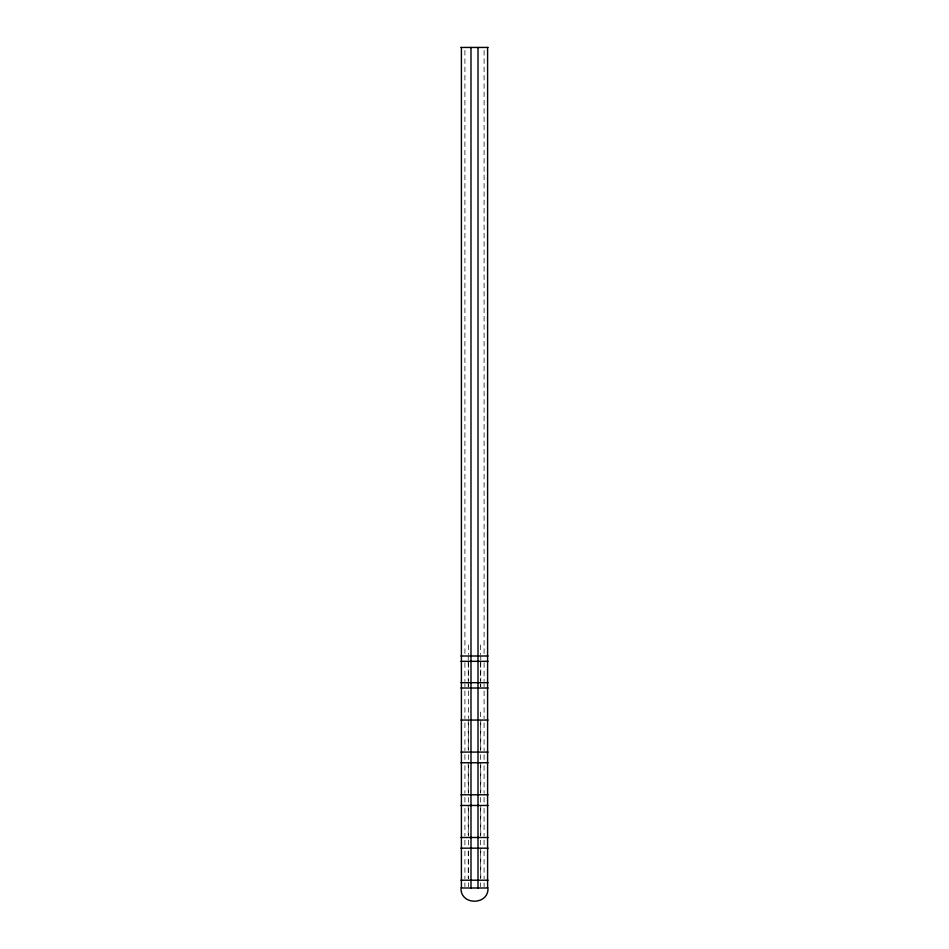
<?xml version="1.0" encoding="UTF-8"?>
<svg xmlns="http://www.w3.org/2000/svg" width="949" height="949" viewBox="0 0 949 949"><rect width="100%" height="100%" fill="white"/><g stroke="black" fill="none" stroke-linecap="round" stroke-linejoin="round"><path stroke-width="0.71" stroke-dasharray="4.75 3.56" d="M484.085 50.416L484.085 654.513M484.085 662.758L484.085 681.263M484.085 684.015L484.085 686.696M484.085 690.931L484.085 718.595M484.085 722.96L484.085 750.623M484.085 754.752L484.085 761.43M484.085 765.665L484.085 793.328M484.085 797.457L484.085 804.135M484.085 808.37L484.085 836.033M484.085 840.162L484.085 846.84M484.085 851.075L484.085 878.738M484.085 882.795L484.085 886.686M480.763 655.996L480.763 660.006M480.763 661.334L480.763 681.263M480.763 684.015L480.763 686.696M480.763 720.054L480.763 750.623M480.763 762.759L480.763 793.328M480.763 805.464L480.763 836.033M480.763 848.169L480.763 878.738M480.55 644.929L480.55 654.608M480.55 662.758L480.55 681.263M480.55 684.015L480.55 686.696M480.55 712.047L480.55 718.725M480.55 722.96L480.55 750.623M480.55 754.752L480.55 761.43M480.55 765.665L480.55 793.328M480.55 797.457L480.55 804.135M480.55 808.37L480.55 836.033M480.55 840.162L480.55 846.84M480.55 851.075L480.55 878.738M480.55 882.795L480.55 886.686M468.45 644.929L468.45 654.608M468.45 662.758L468.45 681.263M468.45 684.015L468.45 686.696M468.45 690.931L468.45 718.595M468.45 722.96L468.45 750.623M468.45 754.752L468.45 761.43M468.45 765.665L468.45 793.328M468.45 797.457L468.45 804.135M468.45 808.37L468.45 836.033M468.45 840.162L468.45 846.84M468.45 851.075L468.45 878.738M468.45 882.795L468.45 886.686M468.237 655.996L468.237 660.006M468.237 661.334L468.237 681.263M468.237 682.687L468.237 686.696M468.237 720.054L468.237 750.623M468.237 762.759L468.237 793.328M468.237 805.464L468.237 836.033M468.237 851.075L468.237 878.738M464.915 50.416L464.915 654.513M464.915 662.758L464.915 681.263M464.915 684.015L464.915 686.696M464.915 690.931L464.915 718.595M464.915 722.96L464.915 750.623M464.915 754.752L464.915 761.43M464.915 765.665L464.915 793.328M464.915 797.457L464.915 804.135M464.915 808.37L464.915 836.033M464.915 840.162L464.915 846.84M464.915 851.075L464.915 878.738M464.915 882.795L464.915 886.686"/><path stroke-width="1.42" d="M488.011 889.177C487.454 905.192 461.546 905.192 460.989 889.177M460.941 47.45L488.059 47.45M460.941 655.996L488.059 655.996M460.941 661.334L488.059 661.334M460.941 682.687L488.059 682.687M460.941 688.025L488.059 688.025M460.941 720.054L488.059 720.054M460.941 752.082L488.059 752.082M460.941 762.759L488.059 762.759M460.941 794.788L488.059 794.788M460.941 805.464L488.059 805.464M460.941 837.493L488.059 837.493M460.941 848.169L488.059 848.169M460.941 880.197L488.059 880.197M460.941 887.991L488.059 887.991M487.596 47.45L487.596 887.991M478.011 47.45L478.011 887.991M470.989 47.45L470.989 887.991M461.404 47.45L461.404 887.991"/></g></svg>
